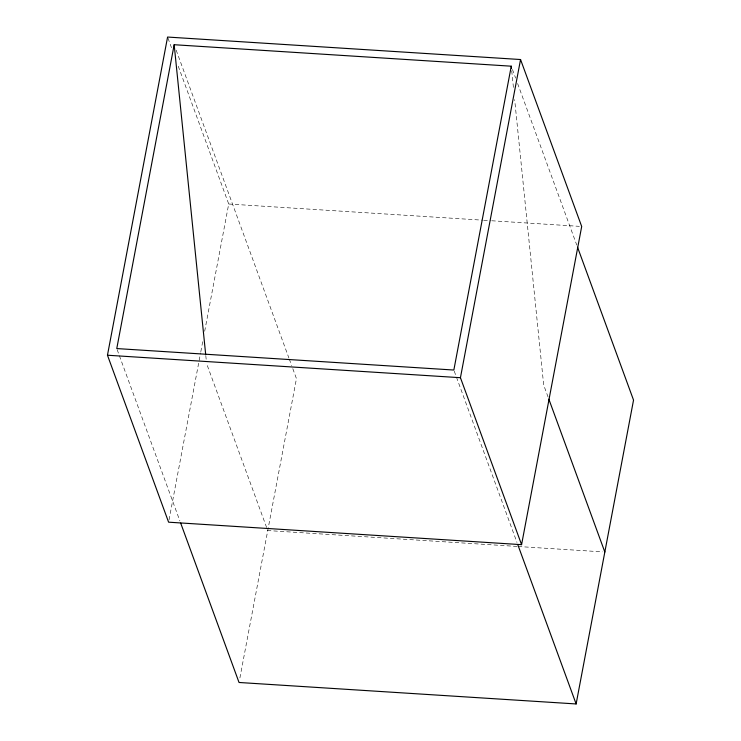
<?xml version="1.0" encoding="UTF-8"?>
<svg xmlns="http://www.w3.org/2000/svg" width="741" height="741" viewBox="0 0 741 741"><rect width="100%" height="100%" fill="white"/><g stroke="black" fill="none" stroke-linecap="round" stroke-linejoin="round"><path stroke-width="0.56" stroke-dasharray="3.71 2.78" d="M169.031 519.904L200.598 352.864M200.811 351.734L202.738 341.499M204.673 331.273L228.719 204.007L177.905 65.236M239.899 677.941L296.456 378.632L292.084 366.702M228.719 204.007L482.493 220.17M483.651 220.244L490.57 220.688M491.718 220.762L579.388 226.338M517.098 546.441L267.742 530.556L206.609 363.599M518.246 546.515L602.516 551.878M512.448 69.441L515.625 78.111M517.607 83.538L576.767 245.067M548.062 396.991L543.69 385.07L514.652 99.572M454.242 371.121L516.968 542.412M176.163 50.138L288.907 358.033M289.305 359.116L291.685 365.619M167.985 38.134L172.347 50.064M117.161 349.65L179.887 520.942M511.725 70.793L513.485 88.059M205.785 355.541L206.257 360.145"/><path stroke-width="1.11" d="M107.464 355.226L167.586 37.05L520.553 59.53L581.694 226.487L521.581 544.663L168.605 522.183L107.464 355.226L460.439 377.706L521.581 544.663M174.172 44.719L116.763 348.566L453.844 370.037L511.262 66.19L174.172 44.719L205.674 354.393M460.439 377.706L520.553 59.53M180.684 523.109L239.037 682.48L576.128 703.95L633.536 400.103L577.554 247.235M548.849 399.158L604.832 552.026M517.764 544.579L576.128 703.95M511.262 66.19L511.494 68.487"/></g></svg>
